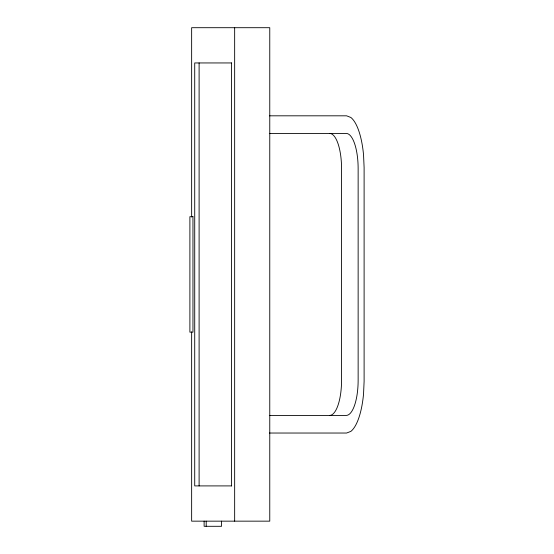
<?xml version="1.0" encoding="UTF-8"?>
<svg xmlns="http://www.w3.org/2000/svg" width="554" height="554" viewBox="0 0 554 554"><rect width="100%" height="100%" fill="white"/><g stroke="black" fill="none" stroke-linecap="round" stroke-linejoin="round"><path stroke-width="0.83" d="M231.683 62.948L194.717 62.948L194.717 485.906L231.683 485.906M269.486 115.814L346.596 115.814L350.848 117.469A53.025 17.963 90 0 1 363.549 154.961L364.11 167.53L364.11 381.325L363.549 393.887A53.025 17.963 90 0 1 350.848 431.386L346.596 433.034L269.486 433.034M269.334 133.438L346.202 133.438A35.248 11.939 90 0 1 358.14 168.686L358.14 380.169A35.248 11.939 -90 0 1 346.202 415.417L269.334 415.417M234.654 27.7L234.654 521.155M231.579 62.948L231.579 485.906M221.538 521.155L221.538 526.3L204.121 526.3L204.121 521.155M206.206 521.155L206.206 526.3M199.108 62.948L199.108 485.906M191.642 216.96L191.642 27.7L269.763 27.7L269.763 521.155L191.642 521.155L191.642 331.894M329.623 415.417A35.248 11.939 -90 0 0 341.562 380.169L341.562 168.686A35.248 11.939 -90 0 0 329.623 133.438M192.958 216.69L189.89 216.69L189.89 332.165L192.958 332.165L192.958 216.69"/></g></svg>
